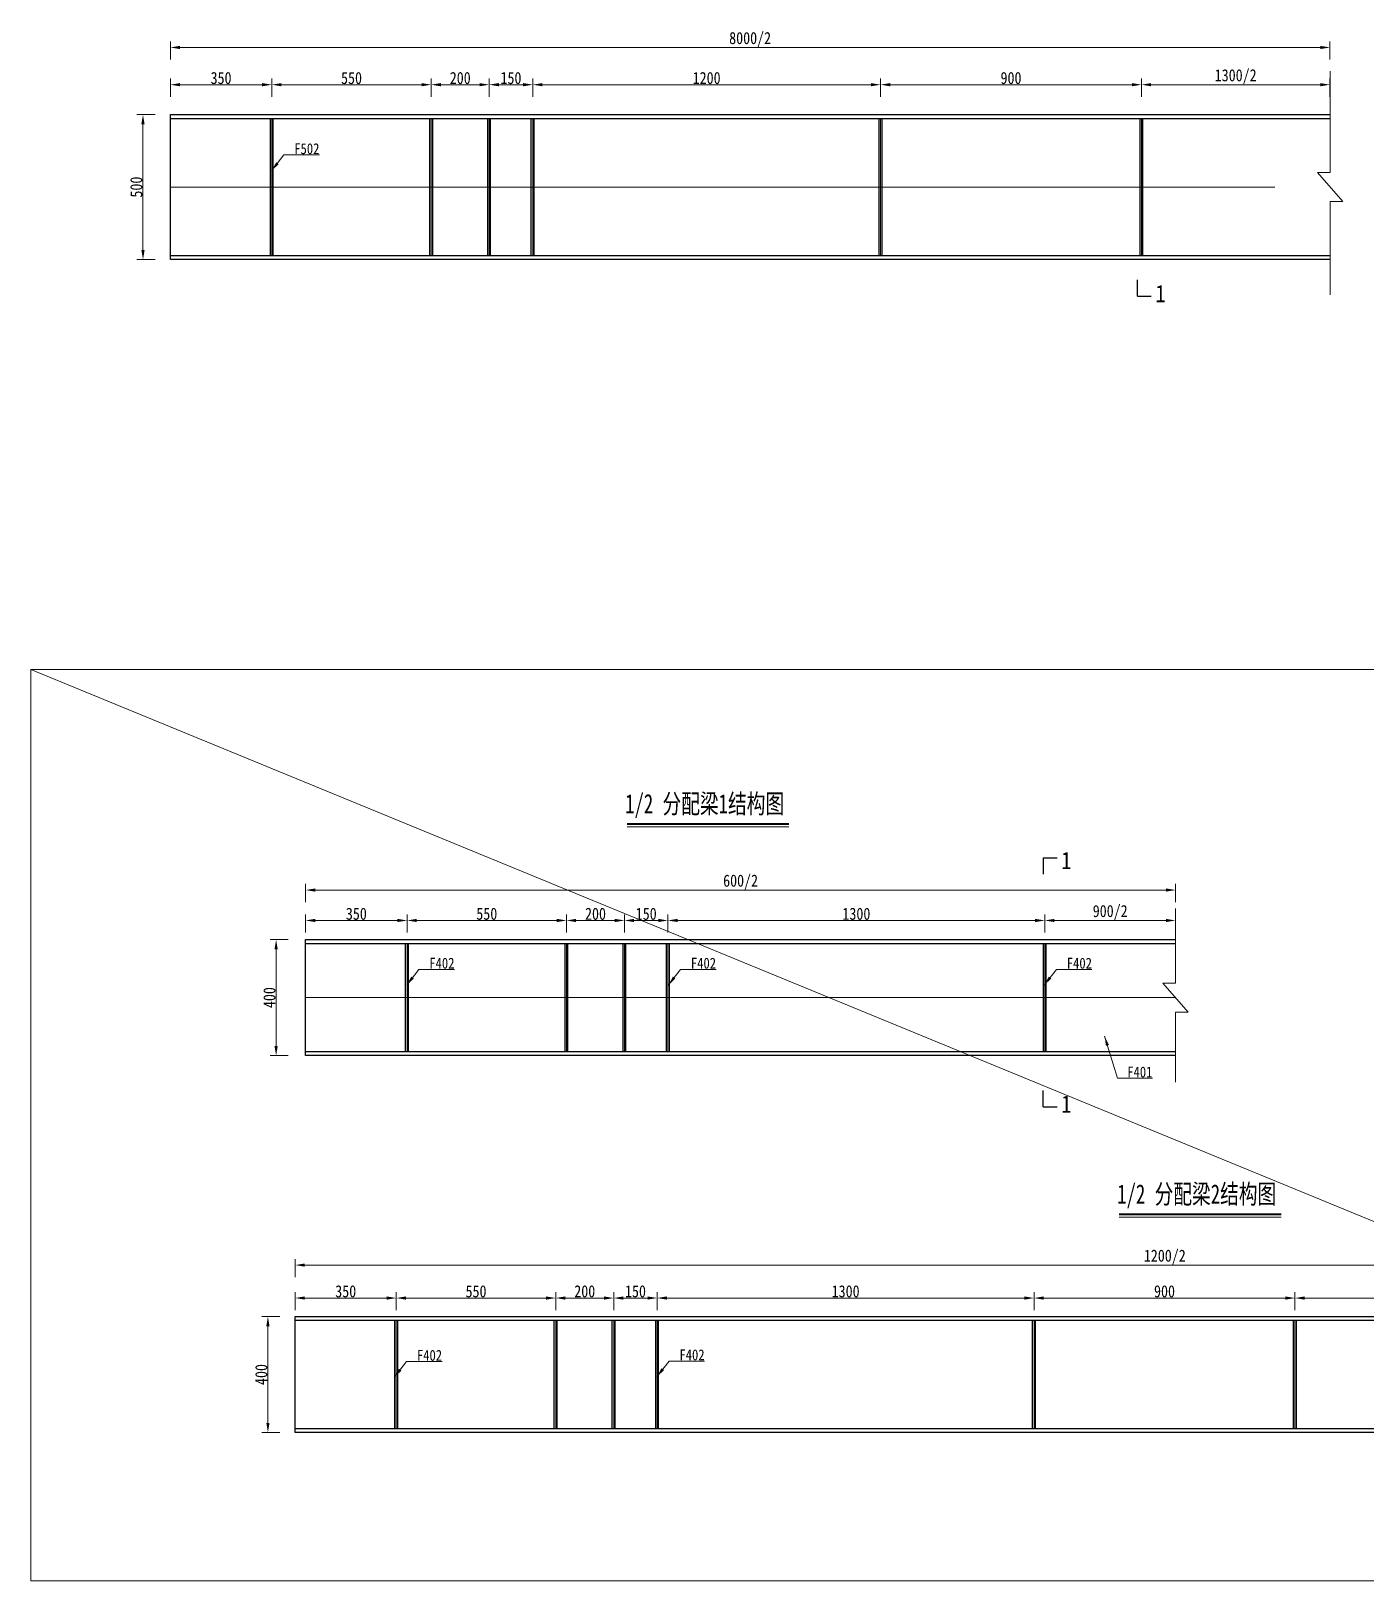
# Model space of a CAD drawing. Header units: millimetres. Extents: x -724662 to -98163, y -2532159 to 119496.
# Drawn here: x -100565.6 to -100519.6, y 114508.8 to 114562.2 of the extents above; entities that cross this region are included whole.
import ezdxf

# ---------------------------------------------------------------- set-up
doc = ezdxf.new("R2010")
doc.units = ezdxf.units.MM
doc.header["$LTSCALE"] = 20
doc.linetypes.add('CENTER2', pattern=[28.575, 19.05, -3.175, 3.175, -3.175])
doc.layers.get('0').update_dxf_attribs({"lineweight": 25})
for name, color, linetype, lineweight in [('中心线', 3, 'CENTER2', 13), ('文本', 7, 'Continuous', 13), ('标注', 1, 'Continuous', 13), ('粗实线', 7, 'Continuous', 25), ('细实线', 1, 'Continuous', 13)]:
    doc.layers.add(name, color=color, linetype=linetype, lineweight=lineweight)
doc.styles.get("Standard").update_dxf_attribs({"font": 'simsun.ttf', "width": 0.85})
doc.styles.add('文本1', font='simsun.ttf', dxfattribs={"width": 0.71, "height": 2.2})
doc.dimstyles.new('100-1÷6', dxfattribs={"dimscale": 0.166667, "dimtxt": 2.5, "dimasz": 2, "dimexe": 1.25, "dimexo": 1.25, "dimgap": 0.125, "dimtad": 1, "dimdec": 0, "dimlfac": 100, "dimdsep": 46, "dimtxsty": 'Standard', "dimcen": 0.001, "dimclrd": 256, "dimclre": 256, "dimclrt": 7, "dimadec": 4, "dimazin": 2, "dimtfac": 1, "dimtdec": 0, "dimtmove": 1, "dimatfit": 2, "dimfxlon": 1, "dimlwd": -1, "dimlwe": -1, "dimarcsym": 0})

# ---------------------------------------------------------------- blocks, each defined once
blk = doc.blocks.new('*D544')
at = {"layer": 'Defpoints', "color": 0, "transparency": 16777216}
for p in [(-100557.125, 114530.87), (-100556.107, 114530.87), (-100556.107, 114526.87)]:
    blk.add_point(p, dxfattribs=at)
at = {"layer": '标注', "linetype": 'ByBlock', "transparency": 16777216}
blk.add_line((-100556.708, 114530.87), (-100557.333, 114530.87), dxfattribs=at)
at = {"layer": '标注', "transparency": 16777216}
for p, q in [((-100557.125, 114527.203), (-100557.125, 114530.537)), ((-100556.708, 114526.87), (-100557.333, 114526.87))]:
    blk.add_line(p, q, dxfattribs=at)
for points in [[(-100557.18, 114530.537), (-100557.069, 114530.537), (-100557.125, 114530.87)], [(-100557.18, 114527.203), (-100557.069, 114527.203), (-100557.125, 114526.87)]]:
    blk.add_solid(points, dxfattribs=at)
at = {"layer": '标注', "color": 7, "transparency": 16777216, "insert": (-100557.354, 114528.87), "char_height": 0.4167, "attachment_point": 5, "rotation": 90}
blk.add_mtext('400', dxfattribs=at)
blk = doc.blocks.new('*D545')
at = {"layer": 'Defpoints', "color": 0, "transparency": 16777216}
for p in [(-100552.607, 114531.53), (-100556.107, 114530.87), (-100552.607, 114530.74)]:
    blk.add_point(p, dxfattribs=at)
at = {"layer": '标注', "transparency": 16777216}
for p, q in [((-100556.107, 114531.114), (-100556.107, 114531.739)), ((-100555.774, 114531.53), (-100552.941, 114531.53))]:
    blk.add_line(p, q, dxfattribs=at)
at = {"layer": '标注', "linetype": 'ByBlock', "transparency": 16777216}
blk.add_line((-100552.607, 114531.114), (-100552.607, 114531.739), dxfattribs=at)
at = {"layer": '标注', "transparency": 16777216}
for points in [[(-100555.774, 114531.586), (-100555.774, 114531.475), (-100556.107, 114531.53)], [(-100552.941, 114531.586), (-100552.941, 114531.475), (-100552.607, 114531.53)]]:
    blk.add_solid(points, dxfattribs=at)
at = {"layer": '标注', "color": 7, "transparency": 16777216, "insert": (-100554.357, 114531.759), "char_height": 0.4167, "attachment_point": 5}
blk.add_mtext('350', dxfattribs=at)
blk = doc.blocks.new('*D546')
at = {"layer": 'Defpoints', "color": 0, "transparency": 16777216}
for p in [(-100547.107, 114531.53), (-100552.607, 114530.74), (-100547.107, 114530.74)]:
    blk.add_point(p, dxfattribs=at)
at = {"layer": '标注', "transparency": 16777216}
for p, q in [((-100552.607, 114531.114), (-100552.607, 114531.739)), ((-100552.274, 114531.53), (-100547.441, 114531.53))]:
    blk.add_line(p, q, dxfattribs=at)
at = {"layer": '标注', "linetype": 'ByBlock', "transparency": 16777216}
blk.add_line((-100547.107, 114531.114), (-100547.107, 114531.739), dxfattribs=at)
at = {"layer": '标注', "transparency": 16777216}
for points in [[(-100552.274, 114531.586), (-100552.274, 114531.475), (-100552.607, 114531.53)], [(-100547.441, 114531.586), (-100547.441, 114531.475), (-100547.107, 114531.53)]]:
    blk.add_solid(points, dxfattribs=at)
at = {"layer": '标注', "color": 7, "transparency": 16777216, "insert": (-100549.857, 114531.759), "char_height": 0.4167, "attachment_point": 5}
blk.add_mtext('550', dxfattribs=at)
blk = doc.blocks.new('*D547')
at = {"layer": 'Defpoints', "color": 0, "transparency": 16777216}
for p in [(-100545.107, 114531.53), (-100547.107, 114530.74), (-100545.107, 114530.74)]:
    blk.add_point(p, dxfattribs=at)
at = {"layer": '标注', "transparency": 16777216}
for p, q in [((-100547.107, 114531.114), (-100547.107, 114531.739)), ((-100546.774, 114531.53), (-100545.441, 114531.53))]:
    blk.add_line(p, q, dxfattribs=at)
at = {"layer": '标注', "linetype": 'ByBlock', "transparency": 16777216}
blk.add_line((-100545.107, 114531.114), (-100545.107, 114531.739), dxfattribs=at)
at = {"layer": '标注', "transparency": 16777216}
for points in [[(-100546.774, 114531.586), (-100546.774, 114531.475), (-100547.107, 114531.53)], [(-100545.441, 114531.586), (-100545.441, 114531.475), (-100545.107, 114531.53)]]:
    blk.add_solid(points, dxfattribs=at)
at = {"layer": '标注', "color": 7, "transparency": 16777216, "insert": (-100546.107, 114531.759), "char_height": 0.4167, "attachment_point": 5}
blk.add_mtext('200', dxfattribs=at)
blk = doc.blocks.new('*D548')
at = {"layer": 'Defpoints', "color": 0, "transparency": 16777216}
for p in [(-100543.607, 114531.53), (-100545.107, 114530.74), (-100543.607, 114530.74)]:
    blk.add_point(p, dxfattribs=at)
at = {"layer": '标注', "transparency": 16777216}
for p, q in [((-100545.107, 114531.114), (-100545.107, 114531.739)), ((-100544.774, 114531.53), (-100543.941, 114531.53))]:
    blk.add_line(p, q, dxfattribs=at)
at = {"layer": '标注', "linetype": 'ByBlock', "transparency": 16777216}
blk.add_line((-100543.607, 114531.114), (-100543.607, 114531.739), dxfattribs=at)
at = {"layer": '标注', "transparency": 16777216}
for points in [[(-100544.774, 114531.586), (-100544.774, 114531.475), (-100545.107, 114531.53)], [(-100543.941, 114531.586), (-100543.941, 114531.475), (-100543.607, 114531.53)]]:
    blk.add_solid(points, dxfattribs=at)
at = {"layer": '标注', "color": 7, "transparency": 16777216, "insert": (-100544.357, 114531.759), "char_height": 0.4167, "attachment_point": 5}
blk.add_mtext('150', dxfattribs=at)
blk = doc.blocks.new('*D549')
at = {"layer": 'Defpoints', "color": 0, "transparency": 16777216}
for p in [(-100530.607, 114531.53), (-100543.607, 114530.74), (-100530.607, 114530.74)]:
    blk.add_point(p, dxfattribs=at)
at = {"layer": '标注', "transparency": 16777216}
for p, q in [((-100543.607, 114531.114), (-100543.607, 114531.739)), ((-100543.274, 114531.53), (-100530.941, 114531.53))]:
    blk.add_line(p, q, dxfattribs=at)
at = {"layer": '标注', "linetype": 'ByBlock', "transparency": 16777216}
blk.add_line((-100530.607, 114531.114), (-100530.607, 114531.739), dxfattribs=at)
at = {"layer": '标注', "transparency": 16777216}
for points in [[(-100543.274, 114531.586), (-100543.274, 114531.475), (-100543.607, 114531.53)], [(-100530.941, 114531.586), (-100530.941, 114531.475), (-100530.607, 114531.53)]]:
    blk.add_solid(points, dxfattribs=at)
at = {"layer": '标注', "color": 7, "transparency": 16777216, "insert": (-100537.107, 114531.759), "char_height": 0.4167, "attachment_point": 5}
blk.add_mtext('1300', dxfattribs=at)
blk = doc.blocks.new('*D550')
at = {"layer": 'Defpoints', "color": 0, "transparency": 16777216}
for p in [(-100526.097, 114531.53), (-100530.607, 114530.74), (-100526.097, 114527)]:
    blk.add_point(p, dxfattribs=at)
at = {"layer": '标注', "transparency": 16777216}
for p, q in [((-100530.607, 114531.114), (-100530.607, 114531.739)), ((-100530.274, 114531.53), (-100526.431, 114531.53))]:
    blk.add_line(p, q, dxfattribs=at)
at = {"layer": '标注', "linetype": 'ByBlock', "transparency": 16777216}
blk.add_line((-100526.097, 114531.114), (-100526.097, 114531.739), dxfattribs=at)
at = {"layer": '标注', "transparency": 16777216}
for points in [[(-100530.274, 114531.586), (-100530.274, 114531.475), (-100530.607, 114531.53)], [(-100526.431, 114531.586), (-100526.431, 114531.475), (-100526.097, 114531.53)]]:
    blk.add_solid(points, dxfattribs=at)
at = {"layer": '标注', "color": 7, "transparency": 16777216, "insert": (-100528.352, 114531.805), "char_height": 0.4167, "attachment_point": 5}
blk.add_mtext('900/2', dxfattribs=at)
blk = doc.blocks.new('*D551')
at = {"layer": 'Defpoints', "color": 0, "transparency": 16777216}
for p in [(-100526.097, 114532.579), (-100526.097, 114530.231), (-100556.107, 114529.661)]:
    blk.add_point(p, dxfattribs=at)
at = {"layer": '标注', "transparency": 16777216}
for p, q in [((-100556.107, 114532.163), (-100556.107, 114532.788)), ((-100555.774, 114532.579), (-100526.431, 114532.579))]:
    blk.add_line(p, q, dxfattribs=at)
at = {"layer": '标注', "linetype": 'ByBlock', "transparency": 16777216}
blk.add_line((-100526.097, 114532.163), (-100526.097, 114532.788), dxfattribs=at)
at = {"layer": '标注', "transparency": 16777216}
for points in [[(-100555.774, 114532.635), (-100555.774, 114532.524), (-100556.107, 114532.579)], [(-100526.431, 114532.635), (-100526.431, 114532.524), (-100526.097, 114532.579)]]:
    blk.add_solid(points, dxfattribs=at)
at = {"layer": '标注', "color": 7, "transparency": 16777216, "insert": (-100541.102, 114532.854), "char_height": 0.4167, "attachment_point": 5}
blk.add_mtext('600/2', dxfattribs=at)
blk = doc.blocks.new('*D520')
at = {"layer": 'Defpoints', "color": 0, "transparency": 16777216}
for p in [(-100557.407, 114517.872), (-100556.468, 114517.872), (-100556.468, 114513.872)]:
    blk.add_point(p, dxfattribs=at)
at = {"layer": '标注', "linetype": 'ByBlock', "transparency": 16777216}
blk.add_line((-100556.991, 114517.872), (-100557.616, 114517.872), dxfattribs=at)
at = {"layer": '标注', "transparency": 16777216}
for p, q in [((-100557.407, 114514.206), (-100557.407, 114517.539)), ((-100556.991, 114513.872), (-100557.616, 114513.872))]:
    blk.add_line(p, q, dxfattribs=at)
for points in [[(-100557.463, 114517.539), (-100557.352, 114517.539), (-100557.407, 114517.872)], [(-100557.463, 114514.206), (-100557.352, 114514.206), (-100557.407, 114513.872)]]:
    blk.add_solid(points, dxfattribs=at)
at = {"layer": '标注', "color": 7, "transparency": 16777216, "insert": (-100557.636, 114515.872), "char_height": 0.4167, "attachment_point": 5, "rotation": 90}
blk.add_mtext('400', dxfattribs=at)
blk = doc.blocks.new('*D521')
at = {"layer": 'Defpoints', "color": 0, "transparency": 16777216}
for p in [(-100552.978, 114518.51), (-100556.468, 114517.872), (-100552.978, 114517.742)]:
    blk.add_point(p, dxfattribs=at)
at = {"layer": '标注', "transparency": 16777216}
for p, q in [((-100556.468, 114518.093), (-100556.468, 114518.718)), ((-100556.135, 114518.51), (-100553.312, 114518.51))]:
    blk.add_line(p, q, dxfattribs=at)
at = {"layer": '标注', "linetype": 'ByBlock', "transparency": 16777216}
blk.add_line((-100552.978, 114518.093), (-100552.978, 114518.718), dxfattribs=at)
at = {"layer": '标注', "transparency": 16777216}
for points in [[(-100556.135, 114518.565), (-100556.135, 114518.454), (-100556.468, 114518.51)], [(-100553.312, 114518.565), (-100553.312, 114518.454), (-100552.978, 114518.51)]]:
    blk.add_solid(points, dxfattribs=at)
at = {"layer": '标注', "color": 7, "transparency": 16777216, "insert": (-100554.723, 114518.739), "char_height": 0.4167, "attachment_point": 5}
blk.add_mtext('350', dxfattribs=at)
blk = doc.blocks.new('*D522')
at = {"layer": 'Defpoints', "color": 0, "transparency": 16777216}
for p in [(-100547.478, 114518.51), (-100552.978, 114517.742), (-100547.478, 114517.742)]:
    blk.add_point(p, dxfattribs=at)
at = {"layer": '标注', "transparency": 16777216}
for p, q in [((-100552.978, 114518.093), (-100552.978, 114518.718)), ((-100552.645, 114518.51), (-100547.812, 114518.51))]:
    blk.add_line(p, q, dxfattribs=at)
at = {"layer": '标注', "linetype": 'ByBlock', "transparency": 16777216}
blk.add_line((-100547.478, 114518.093), (-100547.478, 114518.718), dxfattribs=at)
at = {"layer": '标注', "transparency": 16777216}
for points in [[(-100552.645, 114518.565), (-100552.645, 114518.454), (-100552.978, 114518.51)], [(-100547.812, 114518.565), (-100547.812, 114518.454), (-100547.478, 114518.51)]]:
    blk.add_solid(points, dxfattribs=at)
at = {"layer": '标注', "color": 7, "transparency": 16777216, "insert": (-100550.228, 114518.739), "char_height": 0.4167, "attachment_point": 5}
blk.add_mtext('550', dxfattribs=at)
blk = doc.blocks.new('*D523')
at = {"layer": 'Defpoints', "color": 0, "transparency": 16777216}
for p in [(-100545.478, 114518.51), (-100547.478, 114517.742), (-100545.478, 114517.742)]:
    blk.add_point(p, dxfattribs=at)
at = {"layer": '标注', "transparency": 16777216}
for p, q in [((-100547.478, 114518.093), (-100547.478, 114518.718)), ((-100547.145, 114518.51), (-100545.812, 114518.51))]:
    blk.add_line(p, q, dxfattribs=at)
at = {"layer": '标注', "linetype": 'ByBlock', "transparency": 16777216}
blk.add_line((-100545.478, 114518.093), (-100545.478, 114518.718), dxfattribs=at)
at = {"layer": '标注', "transparency": 16777216}
for points in [[(-100547.145, 114518.565), (-100547.145, 114518.454), (-100547.478, 114518.51)], [(-100545.812, 114518.565), (-100545.812, 114518.454), (-100545.478, 114518.51)]]:
    blk.add_solid(points, dxfattribs=at)
at = {"layer": '标注', "color": 7, "transparency": 16777216, "insert": (-100546.478, 114518.739), "char_height": 0.4167, "attachment_point": 5}
blk.add_mtext('200', dxfattribs=at)
blk = doc.blocks.new('*D524')
at = {"layer": 'Defpoints', "color": 0, "transparency": 16777216}
for p in [(-100543.978, 114518.51), (-100545.478, 114517.742), (-100543.978, 114517.742)]:
    blk.add_point(p, dxfattribs=at)
at = {"layer": '标注', "transparency": 16777216}
for p, q in [((-100545.478, 114518.093), (-100545.478, 114518.718)), ((-100545.145, 114518.51), (-100544.312, 114518.51))]:
    blk.add_line(p, q, dxfattribs=at)
at = {"layer": '标注', "linetype": 'ByBlock', "transparency": 16777216}
blk.add_line((-100543.978, 114518.093), (-100543.978, 114518.718), dxfattribs=at)
at = {"layer": '标注', "transparency": 16777216}
for points in [[(-100545.145, 114518.565), (-100545.145, 114518.454), (-100545.478, 114518.51)], [(-100544.312, 114518.565), (-100544.312, 114518.454), (-100543.978, 114518.51)]]:
    blk.add_solid(points, dxfattribs=at)
at = {"layer": '标注', "color": 7, "transparency": 16777216, "insert": (-100544.728, 114518.739), "char_height": 0.4167, "attachment_point": 5}
blk.add_mtext('150', dxfattribs=at)
blk = doc.blocks.new('*D525')
at = {"layer": 'Defpoints', "color": 0, "transparency": 16777216}
for p in [(-100530.978, 114518.51), (-100543.978, 114517.742), (-100530.978, 114517.743)]:
    blk.add_point(p, dxfattribs=at)
at = {"layer": '标注', "transparency": 16777216}
for p, q in [((-100543.978, 114518.093), (-100543.978, 114518.718)), ((-100543.645, 114518.51), (-100531.312, 114518.51))]:
    blk.add_line(p, q, dxfattribs=at)
at = {"layer": '标注', "linetype": 'ByBlock', "transparency": 16777216}
blk.add_line((-100530.978, 114518.093), (-100530.978, 114518.718), dxfattribs=at)
at = {"layer": '标注', "transparency": 16777216}
for points in [[(-100543.645, 114518.565), (-100543.645, 114518.454), (-100543.978, 114518.51)], [(-100531.312, 114518.565), (-100531.312, 114518.454), (-100530.978, 114518.51)]]:
    blk.add_solid(points, dxfattribs=at)
at = {"layer": '标注', "color": 7, "transparency": 16777216, "insert": (-100537.478, 114518.739), "char_height": 0.4167, "attachment_point": 5}
blk.add_mtext('1300', dxfattribs=at)
blk = doc.blocks.new('*D526')
at = {"layer": 'Defpoints', "color": 0, "transparency": 16777216}
for p in [(-100521.977, 114518.51), (-100530.978, 114517.743), (-100521.977, 114517.743)]:
    blk.add_point(p, dxfattribs=at)
at = {"layer": '标注', "transparency": 16777216}
for p, q in [((-100530.978, 114518.093), (-100530.978, 114518.718)), ((-100530.645, 114518.51), (-100522.31, 114518.51))]:
    blk.add_line(p, q, dxfattribs=at)
at = {"layer": '标注', "linetype": 'ByBlock', "transparency": 16777216}
blk.add_line((-100521.977, 114518.093), (-100521.977, 114518.718), dxfattribs=at)
at = {"layer": '标注', "transparency": 16777216}
for points in [[(-100530.645, 114518.565), (-100530.645, 114518.454), (-100530.978, 114518.51)], [(-100522.31, 114518.565), (-100522.31, 114518.454), (-100521.977, 114518.51)]]:
    blk.add_solid(points, dxfattribs=at)
at = {"layer": '标注', "color": 7, "transparency": 16777216, "insert": (-100526.478, 114518.739), "char_height": 0.4167, "attachment_point": 5}
blk.add_mtext('900', dxfattribs=at)
blk = doc.blocks.new('*D527')
at = {"layer": 'Defpoints', "color": 0, "transparency": 16777216}
for p in [(-100514.477, 114518.51), (-100521.977, 114517.743), (-100514.477, 114517.743)]:
    blk.add_point(p, dxfattribs=at)
at = {"layer": '标注', "transparency": 16777216}
for p, q in [((-100521.977, 114518.093), (-100521.977, 114518.718)), ((-100521.644, 114518.51), (-100514.81, 114518.51))]:
    blk.add_line(p, q, dxfattribs=at)
at = {"layer": '标注', "linetype": 'ByBlock', "transparency": 16777216}
blk.add_line((-100514.477, 114518.093), (-100514.477, 114518.718), dxfattribs=at)
at = {"layer": '标注', "transparency": 16777216}
for points in [[(-100521.644, 114518.565), (-100521.644, 114518.454), (-100521.977, 114518.51)], [(-100514.81, 114518.565), (-100514.81, 114518.454), (-100514.477, 114518.51)]]:
    blk.add_solid(points, dxfattribs=at)
at = {"layer": '标注', "color": 7, "transparency": 16777216, "insert": (-100518.227, 114518.739), "char_height": 0.4167, "attachment_point": 5}
blk.add_mtext('750', dxfattribs=at)
blk = doc.blocks.new('*D532')
at = {"layer": 'Defpoints', "color": 0, "transparency": 16777216}
for p in [(-100496.468, 114519.646), (-100556.468, 114517.216), (-100496.468, 114517.216)]:
    blk.add_point(p, dxfattribs=at)
at = {"layer": '标注', "transparency": 16777216}
for p, q in [((-100556.468, 114519.23), (-100556.468, 114519.855)), ((-100556.135, 114519.646), (-100496.802, 114519.646))]:
    blk.add_line(p, q, dxfattribs=at)
at = {"layer": '标注', "linetype": 'ByBlock', "transparency": 16777216}
blk.add_line((-100496.468, 114519.23), (-100496.468, 114519.855), dxfattribs=at)
at = {"layer": '标注', "transparency": 16777216}
for points in [[(-100556.135, 114519.702), (-100556.135, 114519.591), (-100556.468, 114519.646)], [(-100496.802, 114519.702), (-100496.802, 114519.591), (-100496.468, 114519.646)]]:
    blk.add_solid(points, dxfattribs=at)
at = {"layer": '标注', "color": 7, "transparency": 16777216, "insert": (-100526.468, 114519.921), "char_height": 0.4167, "attachment_point": 5}
blk.add_mtext('1200/2', dxfattribs=at)
blk = doc.blocks.new('*D562')
at = {"layer": 'Defpoints', "color": 0, "transparency": 16777216}
for p in [(-100561.717, 114559.32), (-100560.773, 114559.32), (-100560.773, 114554.32)]:
    blk.add_point(p, dxfattribs=at)
at = {"layer": '标注', "linetype": 'ByBlock', "transparency": 16777216}
blk.add_line((-100561.3, 114559.32), (-100561.925, 114559.32), dxfattribs=at)
at = {"layer": '标注', "transparency": 16777216}
for p, q in [((-100561.717, 114554.653), (-100561.717, 114558.987)), ((-100561.3, 114554.32), (-100561.925, 114554.32))]:
    blk.add_line(p, q, dxfattribs=at)
for points in [[(-100561.773, 114558.987), (-100561.661, 114558.987), (-100561.717, 114559.32)], [(-100561.773, 114554.653), (-100561.661, 114554.653), (-100561.717, 114554.32)]]:
    blk.add_solid(points, dxfattribs=at)
at = {"layer": '标注', "color": 7, "transparency": 16777216, "insert": (-100561.946, 114556.82), "char_height": 0.4167, "attachment_point": 5, "rotation": 90}
blk.add_mtext('500', dxfattribs=at)
blk = doc.blocks.new('*D563')
at = {"layer": 'Defpoints', "color": 0, "transparency": 16777216}
for p in [(-100551.773, 114560.351), (-100557.273, 114559.16), (-100551.773, 114559.16)]:
    blk.add_point(p, dxfattribs=at)
at = {"layer": '标注', "transparency": 16777216}
for p, q in [((-100557.273, 114559.935), (-100557.273, 114560.56)), ((-100556.94, 114560.351), (-100552.107, 114560.351))]:
    blk.add_line(p, q, dxfattribs=at)
at = {"layer": '标注', "linetype": 'ByBlock', "transparency": 16777216}
blk.add_line((-100551.773, 114559.935), (-100551.773, 114560.56), dxfattribs=at)
at = {"layer": '标注', "transparency": 16777216}
for points in [[(-100556.94, 114560.407), (-100556.94, 114560.296), (-100557.273, 114560.351)], [(-100552.107, 114560.407), (-100552.107, 114560.296), (-100551.773, 114560.351)]]:
    blk.add_solid(points, dxfattribs=at)
at = {"layer": '标注', "color": 7, "transparency": 16777216, "insert": (-100554.523, 114560.58), "char_height": 0.4167, "attachment_point": 5}
blk.add_mtext('550', dxfattribs=at)
blk = doc.blocks.new('*D564')
at = {"layer": 'Defpoints', "color": 0, "transparency": 16777216}
for p in [(-100549.773, 114560.351), (-100551.773, 114559.16), (-100549.773, 114559.16)]:
    blk.add_point(p, dxfattribs=at)
at = {"layer": '标注', "transparency": 16777216}
for p, q in [((-100551.773, 114559.935), (-100551.773, 114560.56)), ((-100551.44, 114560.351), (-100550.107, 114560.351))]:
    blk.add_line(p, q, dxfattribs=at)
at = {"layer": '标注', "linetype": 'ByBlock', "transparency": 16777216}
blk.add_line((-100549.773, 114559.935), (-100549.773, 114560.56), dxfattribs=at)
at = {"layer": '标注', "transparency": 16777216}
for points in [[(-100551.44, 114560.407), (-100551.44, 114560.296), (-100551.773, 114560.351)], [(-100550.107, 114560.407), (-100550.107, 114560.296), (-100549.773, 114560.351)]]:
    blk.add_solid(points, dxfattribs=at)
at = {"layer": '标注', "color": 7, "transparency": 16777216, "insert": (-100550.773, 114560.58), "char_height": 0.4167, "attachment_point": 5}
blk.add_mtext('200', dxfattribs=at)
blk = doc.blocks.new('*D565')
at = {"layer": 'Defpoints', "color": 0, "transparency": 16777216}
for p in [(-100548.273, 114560.351), (-100549.773, 114559.16), (-100548.273, 114559.16)]:
    blk.add_point(p, dxfattribs=at)
at = {"layer": '标注', "transparency": 16777216}
for p, q in [((-100549.773, 114559.935), (-100549.773, 114560.56)), ((-100549.44, 114560.351), (-100548.607, 114560.351))]:
    blk.add_line(p, q, dxfattribs=at)
at = {"layer": '标注', "linetype": 'ByBlock', "transparency": 16777216}
blk.add_line((-100548.273, 114559.935), (-100548.273, 114560.56), dxfattribs=at)
at = {"layer": '标注', "transparency": 16777216}
for points in [[(-100549.44, 114560.407), (-100549.44, 114560.296), (-100549.773, 114560.351)], [(-100548.607, 114560.407), (-100548.607, 114560.296), (-100548.273, 114560.351)]]:
    blk.add_solid(points, dxfattribs=at)
at = {"layer": '标注', "color": 7, "transparency": 16777216, "insert": (-100549.023, 114560.58), "char_height": 0.4167, "attachment_point": 5}
blk.add_mtext('150', dxfattribs=at)
blk = doc.blocks.new('*D566')
at = {"layer": 'Defpoints', "color": 0, "transparency": 16777216}
for p in [(-100536.273, 114560.351), (-100548.273, 114559.16), (-100536.273, 114559.19)]:
    blk.add_point(p, dxfattribs=at)
at = {"layer": '标注', "transparency": 16777216}
for p, q in [((-100548.273, 114559.935), (-100548.273, 114560.56)), ((-100547.94, 114560.351), (-100536.607, 114560.351))]:
    blk.add_line(p, q, dxfattribs=at)
at = {"layer": '标注', "linetype": 'ByBlock', "transparency": 16777216}
blk.add_line((-100536.273, 114559.935), (-100536.273, 114560.56), dxfattribs=at)
at = {"layer": '标注', "transparency": 16777216}
for points in [[(-100547.94, 114560.407), (-100547.94, 114560.296), (-100548.273, 114560.351)], [(-100536.607, 114560.407), (-100536.607, 114560.296), (-100536.273, 114560.351)]]:
    blk.add_solid(points, dxfattribs=at)
at = {"layer": '标注', "color": 7, "transparency": 16777216, "insert": (-100542.273, 114560.58), "char_height": 0.4167, "attachment_point": 5}
blk.add_mtext('1200', dxfattribs=at)
blk = doc.blocks.new('*D567')
at = {"layer": 'Defpoints', "color": 0, "transparency": 16777216}
for p in [(-100527.272, 114560.351), (-100536.273, 114559.19), (-100527.272, 114559.19)]:
    blk.add_point(p, dxfattribs=at)
at = {"layer": '标注', "transparency": 16777216}
for p, q in [((-100536.273, 114559.935), (-100536.273, 114560.56)), ((-100535.94, 114560.351), (-100527.605, 114560.351))]:
    blk.add_line(p, q, dxfattribs=at)
at = {"layer": '标注', "linetype": 'ByBlock', "transparency": 16777216}
blk.add_line((-100527.272, 114559.935), (-100527.272, 114560.56), dxfattribs=at)
at = {"layer": '标注', "transparency": 16777216}
for points in [[(-100535.94, 114560.407), (-100535.94, 114560.296), (-100536.273, 114560.351)], [(-100527.605, 114560.407), (-100527.605, 114560.296), (-100527.272, 114560.351)]]:
    blk.add_solid(points, dxfattribs=at)
at = {"layer": '标注', "color": 7, "transparency": 16777216, "insert": (-100531.773, 114560.58), "char_height": 0.4167, "attachment_point": 5}
blk.add_mtext('900', dxfattribs=at)
blk = doc.blocks.new('*D568')
at = {"layer": 'Defpoints', "color": 0, "transparency": 16777216}
for p in [(-100520.773, 114560.351), (-100527.272, 114559.19), (-100520.773, 114559.32)]:
    blk.add_point(p, dxfattribs=at)
at = {"layer": '标注', "transparency": 16777216}
for p, q in [((-100527.272, 114559.935), (-100527.272, 114560.56)), ((-100526.939, 114560.351), (-100521.107, 114560.351))]:
    blk.add_line(p, q, dxfattribs=at)
at = {"layer": '标注', "linetype": 'ByBlock', "transparency": 16777216}
blk.add_line((-100520.773, 114559.935), (-100520.773, 114560.56), dxfattribs=at)
at = {"layer": '标注', "transparency": 16777216}
for points in [[(-100526.939, 114560.407), (-100526.939, 114560.296), (-100527.272, 114560.351)], [(-100521.107, 114560.407), (-100521.107, 114560.296), (-100520.773, 114560.351)]]:
    blk.add_solid(points, dxfattribs=at)
at = {"layer": '标注', "color": 7, "transparency": 16777216, "insert": (-100524.023, 114560.626), "char_height": 0.4167, "attachment_point": 5}
blk.add_mtext('1300/2', dxfattribs=at)
blk = doc.blocks.new('*D569')
at = {"layer": 'Defpoints', "color": 0, "transparency": 16777216}
for p in [(-100520.773, 114561.636), (-100560.773, 114559.32), (-100520.773, 114559.32)]:
    blk.add_point(p, dxfattribs=at)
at = {"layer": '标注', "transparency": 16777216}
for p, q in [((-100560.773, 114561.219), (-100560.773, 114561.844)), ((-100560.44, 114561.636), (-100521.107, 114561.636))]:
    blk.add_line(p, q, dxfattribs=at)
at = {"layer": '标注', "linetype": 'ByBlock', "transparency": 16777216}
blk.add_line((-100520.773, 114561.219), (-100520.773, 114561.844), dxfattribs=at)
at = {"layer": '标注', "transparency": 16777216}
for points in [[(-100560.44, 114561.691), (-100560.44, 114561.58), (-100560.773, 114561.636)], [(-100521.107, 114561.691), (-100521.107, 114561.58), (-100520.773, 114561.636)]]:
    blk.add_solid(points, dxfattribs=at)
at = {"layer": '标注', "color": 7, "transparency": 16777216, "insert": (-100540.773, 114561.91), "char_height": 0.4167, "attachment_point": 5}
blk.add_mtext('8000/2', dxfattribs=at)
blk = doc.blocks.new('*D570')
at = {"layer": 'Defpoints', "color": 0, "transparency": 16777216}
for p in [(-100560.773, 114560.351), (-100560.773, 114559.006), (-100557.273, 114559.16)]:
    blk.add_point(p, dxfattribs=at)
at = {"layer": '标注', "linetype": 'ByBlock', "transparency": 16777216}
blk.add_line((-100560.773, 114559.935), (-100560.773, 114560.56), dxfattribs=at)
at = {"layer": '标注', "transparency": 16777216}
for p, q in [((-100557.273, 114559.935), (-100557.273, 114560.56)), ((-100557.607, 114560.351), (-100560.44, 114560.351))]:
    blk.add_line(p, q, dxfattribs=at)
for points in [[(-100560.44, 114560.407), (-100560.44, 114560.296), (-100560.773, 114560.351)], [(-100557.607, 114560.407), (-100557.607, 114560.296), (-100557.273, 114560.351)]]:
    blk.add_solid(points, dxfattribs=at)
at = {"layer": '标注', "color": 7, "transparency": 16777216, "insert": (-100559.023, 114560.58), "char_height": 0.4167, "attachment_point": 5}
blk.add_mtext('350', dxfattribs=at)

msp = doc.modelspace()

# ---------------------------------------------------------------- linework, layer by layer
for p, q in [((-100560.7735, 114559.1901), (-100520.7735, 114559.1901)), ((-100557.3235, 114554.4501), (-100557.3235, 114559.1901)), ((-100557.2235, 114554.4501), (-100557.2235, 114559.1901)), ((-100551.8235, 114554.4501), (-100551.8235, 114559.1901)), ((-100551.7235, 114554.4501), (-100551.7235, 114559.1901)), ((-100549.8235, 114554.4501), (-100549.8235, 114559.1901)), ((-100549.7235, 114554.4501), (-100549.7235, 114559.1901)), ((-100548.3235, 114554.4501), (-100548.3235, 114559.1901)), ((-100548.2235, 114554.4501), (-100548.2235, 114559.1901)), ((-100536.3235, 114554.4501), (-100536.3235, 114559.1901)), ((-100536.2235, 114554.4501), (-100536.2235, 114559.1901)), ((-100527.3222, 114554.4501), (-100527.3222, 114559.1901)), ((-100527.2222, 114554.4501), (-100527.2222, 114559.1901)), ((-100520.7735, 114554.4501), (-100560.7735, 114554.4501)), ((-100527.4102, 114553.056), (-100527.4102, 114553.6212)), ((-100527.4102, 114553.056), (-100526.9337, 114553.056)), ((-100530.6621, 114533.6934), (-100530.1855, 114533.6934)), ((-100530.6621, 114533.6934), (-100530.6621, 114533.1282)), ((-100556.1073, 114530.7399), (-100526.0973, 114530.7399)), ((-100552.6573, 114526.9997), (-100552.6573, 114530.7399)), ((-100552.5573, 114526.9997), (-100552.5573, 114530.7399)), ((-100547.1573, 114526.9997), (-100547.1573, 114530.7399)), ((-100547.0573, 114526.9997), (-100547.0573, 114530.7399)), ((-100545.1573, 114526.9997), (-100545.1573, 114530.7399)), ((-100545.0573, 114526.9997), (-100545.0573, 114530.7399)), ((-100543.6573, 114526.9997), (-100543.6573, 114530.7399)), ((-100543.5573, 114526.9997), (-100543.5573, 114530.7399)), ((-100530.6573, 114526.9997), (-100530.6573, 114530.7399)), ((-100530.5573, 114526.9997), (-100530.5573, 114530.7399)), ((-100526.0973, 114526.9999), (-100556.1073, 114526.9999)), ((-100530.6621, 114525.1058), (-100530.6621, 114525.671)), ((-100530.6621, 114525.1058), (-100530.1855, 114525.1058)), ((-100553.0284, 114514.0023), (-100553.0284, 114517.7425)), ((-100552.9284, 114514.0023), (-100552.9284, 114517.7425)), ((-100547.5284, 114514.0023), (-100547.5284, 114517.7425)), ((-100547.4284, 114514.0023), (-100547.4284, 114517.7425)), ((-100545.5284, 114514.0023), (-100545.5284, 114517.7425)), ((-100545.4284, 114514.0023), (-100545.4284, 114517.7425)), ((-100544.0284, 114514.0023), (-100544.0284, 114517.7425)), ((-100543.9284, 114514.0023), (-100543.9284, 114517.7425)), ((-100531.0284, 114514.0023), (-100531.0284, 114517.7425)), ((-100530.9284, 114514.0023), (-100530.9284, 114517.7425)), ((-100522.0271, 114514.0023), (-100522.0271, 114517.7425)), ((-100521.9271, 114514.0023), (-100521.9271, 114517.7425))]:
    msp.add_line(p, q)
for points in [[(-100520.7735, 114554.3201), (-100560.7735, 114554.3201), (-100560.7735, 114559.3201), (-100520.7735, 114559.3201)], [(-100526.0973, 114526.8699), (-100556.1073, 114526.8699), (-100556.1073, 114530.8699), (-100526.0973, 114530.8699)]]:
    msp.add_lwpolyline(points)
at = {"layer": '中心线'}
for p, q in [((-100557.2735, 114554.4501), (-100557.2735, 114559.1901)), ((-100551.7735, 114554.4501), (-100551.7735, 114559.1901)), ((-100549.7735, 114554.4501), (-100549.7735, 114559.1901)), ((-100548.2735, 114554.4501), (-100548.2735, 114559.1901)), ((-100536.2735, 114554.4501), (-100536.2735, 114559.1901)), ((-100527.2722, 114554.4501), (-100527.2722, 114559.1901)), ((-100552.6073, 114526.9997), (-100552.6073, 114530.7399)), ((-100547.1073, 114526.9997), (-100547.1073, 114530.7399)), ((-100545.1073, 114526.9997), (-100545.1073, 114530.7399)), ((-100543.6073, 114526.9997), (-100543.6073, 114530.7399)), ((-100530.6073, 114526.9997), (-100530.6073, 114530.7399)), ((-100552.9784, 114514.0023), (-100552.9784, 114517.7425)), ((-100547.4784, 114514.0023), (-100547.4784, 114517.7425)), ((-100545.4784, 114514.0023), (-100545.4784, 114517.7425)), ((-100543.9784, 114514.0023), (-100543.9784, 114517.7425)), ((-100530.9784, 114514.0023), (-100530.9784, 114517.7425)), ((-100521.9771, 114514.0023), (-100521.9771, 114517.7425))]:
    msp.add_line(p, q, dxfattribs=at)
at = {"layer": '中心线', "ltscale": 0.1}
for p, q in [((-100560.7735, 114556.8201), (-100520.7634, 114556.8201)), ((-100556.1073, 114528.8699), (-100526.0973, 114528.8699))]:
    msp.add_line(p, q, dxfattribs=at)
for points in [[(-100520.7634, 114560.8178), (-100520.7634, 114557.3184), (-100521.2006, 114557.3184), (-100520.3263, 114556.3218), (-100520.7634, 114556.3218), (-100520.7634, 114553.1015)], [(-100526.0973, 114531.9471), (-100526.0973, 114529.3682), (-100526.5344, 114529.3682), (-100525.6601, 114528.3716), (-100526.0973, 114528.3716), (-100526.0973, 114525.9577)]]:
    msp.add_lwpolyline(points, dxfattribs=at)
at = {"layer": '标注'}
msp.add_line((-100489.0976, 114508.7522), (-100565.5806, 114540.1852), dxfattribs=at)
msp.add_lwpolyline([(-100565.5806, 114540.1852), (-100489.0976, 114540.1852), (-100489.0976, 114508.7522), (-100565.5806, 114508.7522)], close=True, dxfattribs=at)
at = {"layer": '粗实线', "ltscale": 16}
for p, q in [((-100556.4777, 114517.7426), (-100496.4683, 114517.7426)), ((-100496.4683, 114514.0024), (-100556.459, 114514.0024))]:
    msp.add_line(p, q, dxfattribs=at)
at = {"layer": '粗实线', "lineweight": 40}
for points in [[(-100545.0202, 114534.8633), (-100539.433, 114534.8633)], [(-100528.0451, 114521.4043), (-100522.4579, 114521.4043)]]:
    msp.add_lwpolyline(points, dxfattribs=at)
at = {"layer": '粗实线', "ltscale": 16}
msp.add_lwpolyline([(-100496.4683, 114513.8724), (-100556.4683, 114513.8724), (-100556.4683, 114517.8724), (-100496.4683, 114517.8724)], dxfattribs=at)
at = {"layer": '细实线'}
for p, q in [((-100545.0202, 114534.7567), (-100539.433, 114534.7567)), ((-100528.0451, 114521.2977), (-100522.4579, 114521.2977))]:
    msp.add_line(p, q, dxfattribs=at)

# ---------------------------------------------------------------- texts
at = {"char_height": 0.6, "width": 0.616371}
for insert, attachment_point in [((-100526.7881, 114552.85), 7), ((-100530.04, 114533.8994), 1), ((-100530.04, 114524.8999), 7)]:
    msp.add_mtext('1', dxfattribs=dict(at, insert=insert, attachment_point=attachment_point))
at = {"layer": '文本', "char_height": 0.6667, "width": 6.71703, "attachment_point": 5, "style": '文本1'}
for s, insert in [('1/2 分配梁1结构图', (-100542.341, 114535.4757)), ('1/2 分配梁2结构图', (-100525.3659, 114522.0167))]:
    msp.add_mtext(s, dxfattribs=dict(at, insert=insert))
at = {"layer": '标注', "color": 0, "char_height": 0.375, "attachment_point": 9}
for s, insert in [('F502', (-100555.6317, 114557.9507)), ('F402', (-100550.9722, 114529.8638)), ('F402', (-100541.9489, 114529.8638)), ('F402', (-100528.9815, 114529.8638)), ('F401', (-100526.8958, 114526.1114)), ('F402', (-100551.4, 114516.3418)), ('F402', (-100542.3437, 114516.3582))]:
    msp.add_mtext(s, dxfattribs=dict(at, insert=insert))

# ---------------------------------------------------------------- dimensions: what is measured, and where the dimension line sits
at = {"layer": '标注'}
for base, p1, p2, text, picture, middle in [((-100520.7735, 114561.6359), (-100560.7735, 114559.3201), (-100520.7735, 114559.3201), '8000/2', '*D569', (-100540.7735, 114561.9104)), ((-100520.7735, 114560.3512), (-100527.2722, 114559.1901), (-100520.7735, 114559.3201), '1300/2', '*D568', (-100524.0228, 114560.6257)), ((-100526.0973, 114532.5792), (-100556.1073, 114529.6612), (-100526.0973, 114530.2315), '600/2', '*D551', (-100541.1023, 114532.8537)), ((-100526.0973, 114531.5302), (-100530.6073, 114530.7399), (-100526.0973, 114526.9999), '900/2', '*D550', (-100528.3523, 114531.8048)), ((-100496.4683, 114519.6463), (-100556.4683, 114517.2163), (-100496.4683, 114517.2163), '1200/2', '*D532', (-100526.4683, 114519.9208)), ((-100552.9784, 114518.5096), (-100556.4683, 114517.8724), (-100552.9784, 114517.7425), '350', '*D521', (-100554.7234, 114518.7388))]:
    dim = msp.add_linear_dim(base=base, p1=p1, p2=p2, text=text, dimstyle='100-1÷6', dxfattribs=at)
    dim.commit()
    dim.dimension.update_dxf_attribs({"geometry": picture, "text_midpoint": middle})
for base, p1, p2, angle, picture, middle in [((-100560.7735, 114560.3512), (-100557.2735, 114559.1601), (-100560.7735, 114559.0065), 180, '*D570', (-100559.0235, 114560.5804)), ((-100561.717, 114559.3201), (-100560.7735, 114554.3201), (-100560.7735, 114559.3201), 90, '*D562', (-100561.9462, 114556.8201)), ((-100557.1248, 114530.8699), (-100556.1073, 114526.8699), (-100556.1073, 114530.8699), 90, '*D544', (-100557.354, 114528.8699)), ((-100557.4072, 114517.8724), (-100556.4683, 114513.8724), (-100556.4683, 114517.8724), 90, '*D520', (-100557.6364, 114515.8724))]:
    dim = msp.add_linear_dim(base=base, p1=p1, p2=p2, angle=angle, dimstyle='100-1÷6', dxfattribs=at)
    dim.commit()
    dim.dimension.update_dxf_attribs({"geometry": picture, "text_midpoint": middle})
for base, p1, p2, picture, middle in [((-100551.7735, 114560.3512), (-100557.2735, 114559.1601), (-100551.7735, 114559.1601), '*D563', (-100554.5235, 114560.5804)), ((-100549.7735, 114560.3512), (-100551.7735, 114559.1601), (-100549.7735, 114559.1601), '*D564', (-100550.7735, 114560.5804)), ((-100548.2735, 114560.3512), (-100549.7735, 114559.1601), (-100548.2735, 114559.1601), '*D565', (-100549.0235, 114560.5804)), ((-100536.2735, 114560.3512), (-100548.2735, 114559.1601), (-100536.2735, 114559.1901), '*D566', (-100542.2735, 114560.5804)), ((-100527.2722, 114560.3512), (-100536.2735, 114559.1901), (-100527.2722, 114559.1901), '*D567', (-100531.7728, 114560.5804)), ((-100552.6073, 114531.5302), (-100556.1073, 114530.8699), (-100552.6073, 114530.7399), '*D545', (-100554.3573, 114531.7594)), ((-100547.1073, 114531.5302), (-100552.6073, 114530.7399), (-100547.1073, 114530.7399), '*D546', (-100549.8573, 114531.7594)), ((-100545.1073, 114531.5302), (-100547.1073, 114530.7399), (-100545.1073, 114530.7399), '*D547', (-100546.1073, 114531.7594)), ((-100543.6073, 114531.5302), (-100545.1073, 114530.7399), (-100543.6073, 114530.7399), '*D548', (-100544.3573, 114531.7594)), ((-100530.6073, 114531.5302), (-100543.6073, 114530.7399), (-100530.6073, 114530.7399), '*D549', (-100537.1073, 114531.7594)), ((-100547.4784, 114518.5096), (-100552.9784, 114517.7425), (-100547.4784, 114517.7425), '*D522', (-100550.2284, 114518.7388)), ((-100545.4784, 114518.5096), (-100547.4784, 114517.7425), (-100545.4784, 114517.7425), '*D523', (-100546.4784, 114518.7388)), ((-100543.9784, 114518.5096), (-100545.4784, 114517.7425), (-100543.9784, 114517.7425), '*D524', (-100544.7284, 114518.7388)), ((-100530.9784, 114518.5096), (-100543.9784, 114517.7425), (-100530.9784, 114517.7426), '*D525', (-100537.4784, 114518.7388)), ((-100521.9771, 114518.5096), (-100530.9784, 114517.7426), (-100521.9771, 114517.7426), '*D526', (-100526.4777, 114518.7388)), ((-100514.4771, 114518.5096), (-100521.9771, 114517.7426), (-100514.4771, 114517.7426), '*D527', (-100518.2271, 114518.7388))]:
    dim = msp.add_linear_dim(base=base, p1=p1, p2=p2, dimstyle='100-1÷6', dxfattribs=at)
    dim.commit()
    dim.dimension.update_dxf_attribs({"geometry": picture, "text_midpoint": middle})

# ---------------------------------------------------------------- leaders
at = {"layer": '标注', "color": 0, "annotation_type": 0, "has_hookline": 1, "hookline_direction": 0}
for points, text_width in [([(-100557.279, 114557.3834), (-100556.8584, 114557.9298), (-100556.525, 114557.9298)], 0.8726), ([(-100552.6195, 114529.2965), (-100552.1989, 114529.843), (-100551.8656, 114529.843)], 0.8726), ([(-100543.5963, 114529.2965), (-100543.1756, 114529.843), (-100542.8423, 114529.843)], 0.8726), ([(-100530.6289, 114529.2965), (-100530.2083, 114529.843), (-100529.8749, 114529.843)], 0.8726), ([(-100528.5432, 114527.5425), (-100528.1047, 114526.0905), (-100527.7714, 114526.0905)], 0.8547), ([(-100553.0473, 114515.7745), (-100552.6267, 114516.321), (-100552.2934, 114516.321)], 0.8726), ([(-100543.9911, 114515.7909), (-100543.5704, 114516.3373), (-100543.2371, 114516.3373)], 0.8726)]:
    msp.add_leader(points, dimstyle='100-1÷6', dxfattribs=dict(at, text_width=text_width))

doc.saveas('drawing.dxf')
